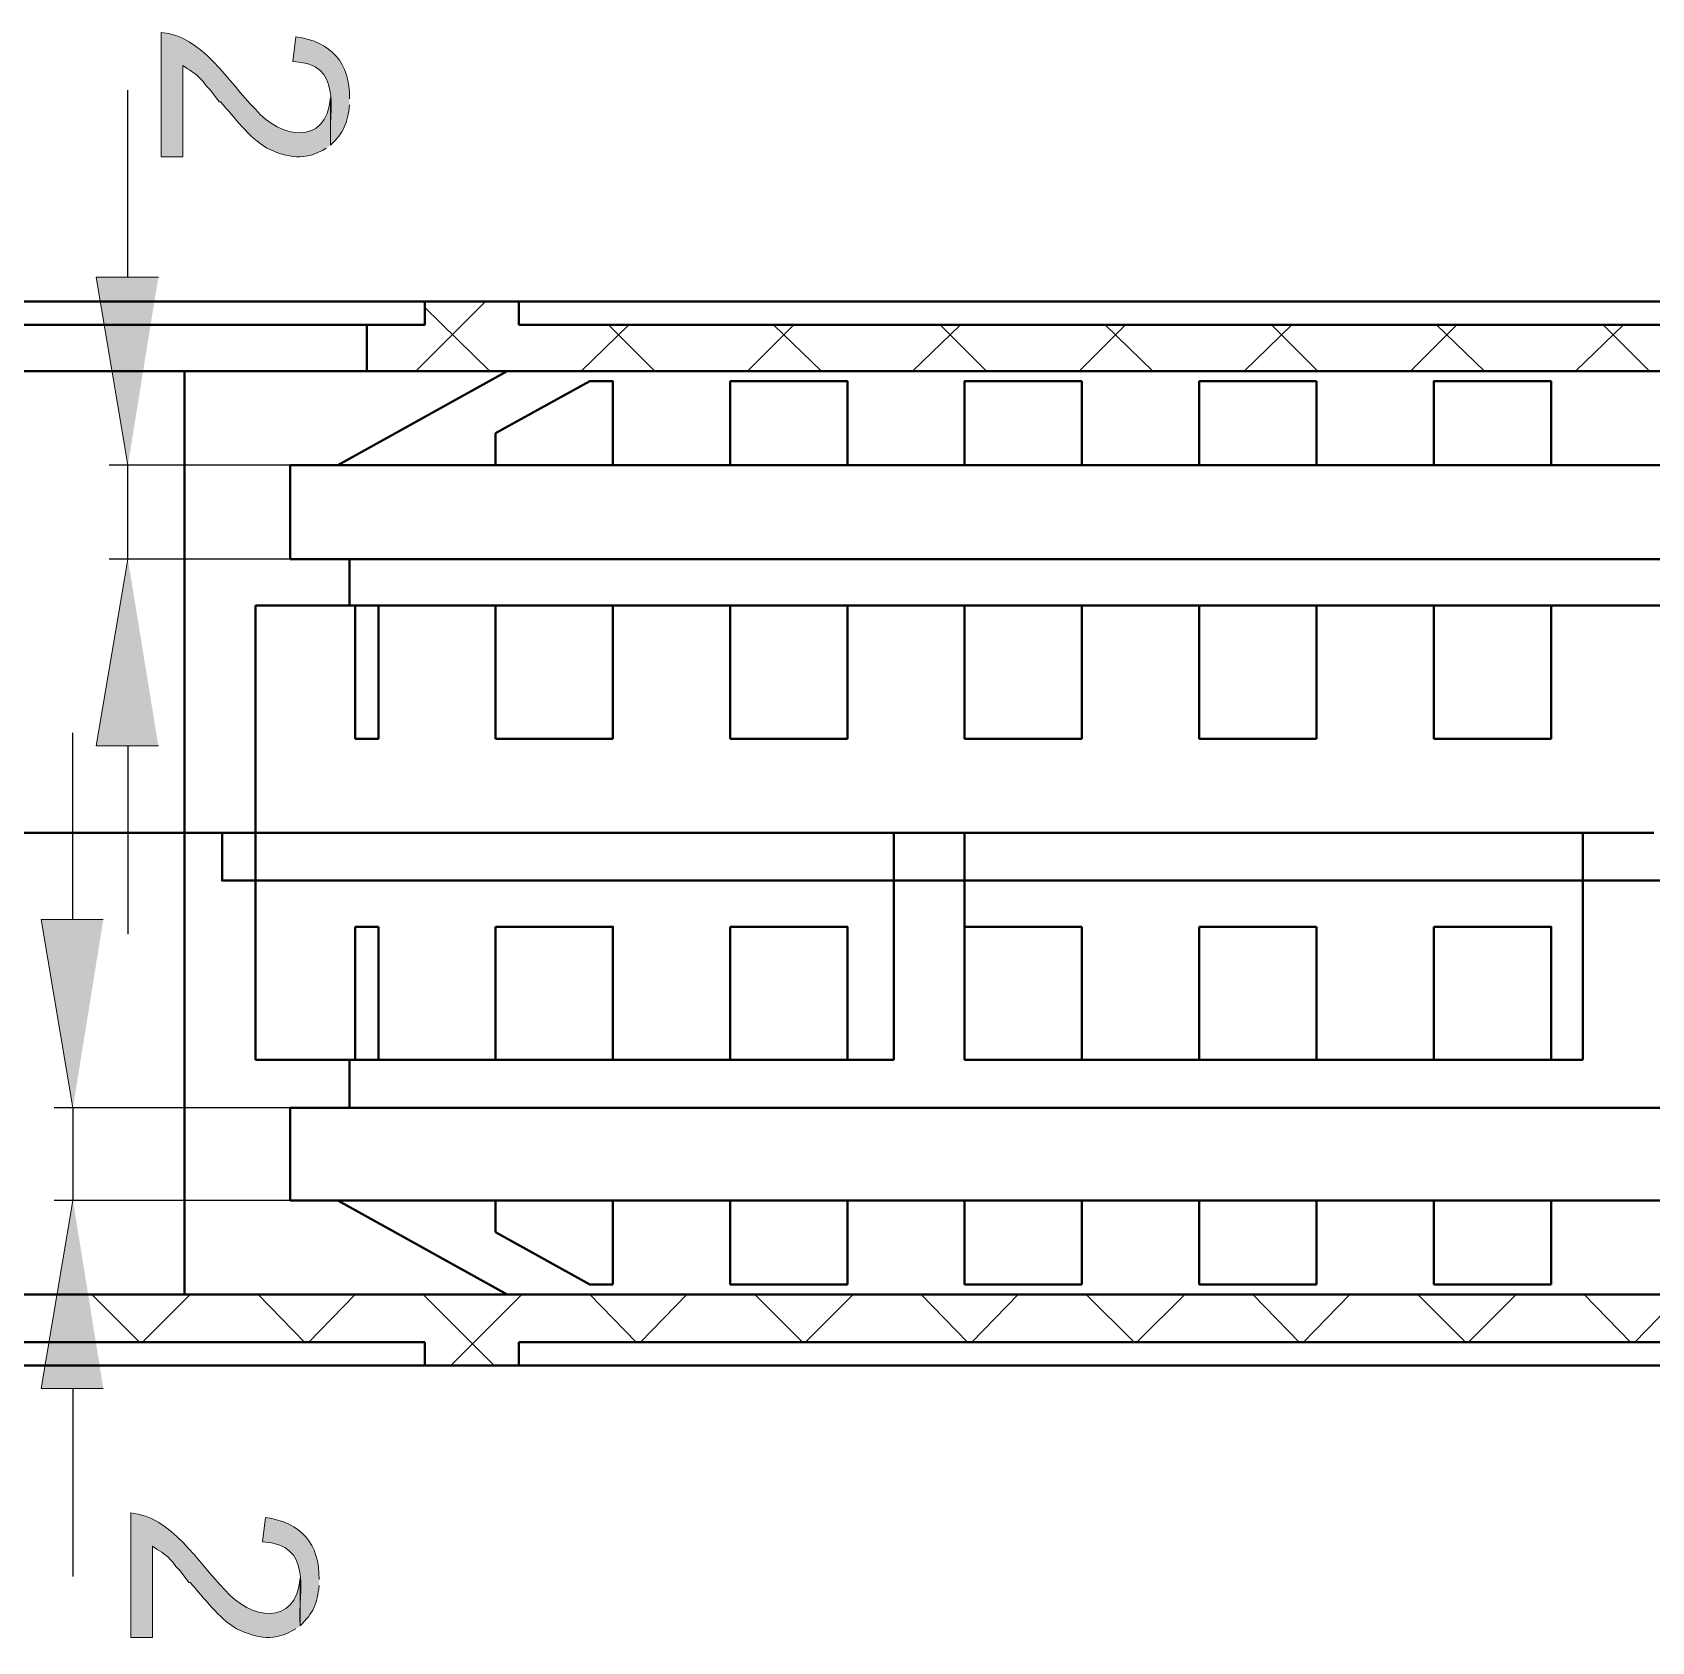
# Model space of a CAD drawing. Header units: inches. Extents: x 3 to 207, y 6 to 294.
# Drawn here: x 71.52 to 95.2, y 127.16 to 150.69 of the extents above; entities that cross this region are included whole.
import ezdxf

# ---------------------------------------------------------------- set-up
doc = ezdxf.new("R2010")
doc.units = ezdxf.units.IN
doc.header["$MEASUREMENT"] = 0
doc.layers.add('图层 1', color=7, linetype='Continuous')

msp = doc.modelspace()

# ---------------------------------------------------------------- hatches: boundary and pattern name
at = {"layer": '图层 1', "true_color": 0xffffff}
h = msp.add_hatch(color=7, dxfattribs=at)
edge = h.paths.add_edge_path()
edge.add_spline(control_points=[(75.883, 149.042), (75.883, 149.042), (75.883, 149.74), (75.883, 149.74), (75.816, 149.02), (75.15, 149.135), (74.782, 149.571), (74.391, 149.958), (73.998, 150.651), (73.406, 150.693), (73.406, 150.693), (73.406, 148.872), (73.406, 148.872), (73.406, 148.872), (73.723, 148.872), (73.723, 148.872), (73.723, 148.872), (73.723, 150.206), (73.723, 150.206), (73.812, 150.141), (73.908, 150.099), (73.978, 150.015), (73.978, 150.015), (74.02, 149.973), (74.02, 149.973), (74.02, 149.973), (74.062, 149.909), (74.062, 149.909), (74.062, 149.909), (74.126, 149.846), (74.126, 149.846), (74.126, 149.846), (74.253, 149.676), (74.253, 149.676), (74.253, 149.676), (74.274, 149.676), (74.274, 149.676), (74.486, 149.439), (74.682, 149.164), (74.951, 148.999), (75.258, 148.852), (75.511, 148.811), (75.819, 148.999)], knot_values=[0, 0, 0, 0, 0.352778, 0.352778, 0.352778, 0.705556, 0.705556, 0.705556, 1.058333, 1.058333, 1.058333, 1.411111, 1.411111, 1.411111, 1.763889, 1.763889, 1.763889, 2.116667, 2.116667, 2.116667, 2.469444, 2.469444, 2.469444, 2.822222, 2.822222, 2.822222, 3.175, 3.175, 3.175, 3.527778, 3.527778, 3.527778, 3.880556, 3.880556, 3.880556, 4.233333, 4.233333, 4.233333, 4.586111, 4.586111, 4.586111, 4.938889, 4.938889, 4.938889, 4.938889], degree=3, periodic=0)
edge.add_line((75.819, 148.999), (75.883, 149.042))
h = msp.add_hatch(color=7, dxfattribs=at)
edge = h.paths.add_edge_path()
edge.add_spline(control_points=[(76.158, 149.719), (76.17, 150.247), (75.891, 150.553), (75.375, 150.629), (75.375, 150.629), (75.332, 150.269), (75.332, 150.269), (76.078, 150.222), (75.846, 149.602), (75.883, 149.042), (76.072, 149.231), (76.135, 149.361), (76.158, 149.634)], knot_values=[0, 0, 0, 0, 0.352778, 0.352778, 0.352778, 0.705556, 0.705556, 0.705556, 1.058333, 1.058333, 1.058333, 1.411111, 1.411111, 1.411111, 1.411111], degree=3, periodic=0)
edge.add_line((76.158, 149.634), (76.158, 149.719))
for points in [[(73.364, 147.115), (72.453, 147.115), (72.919, 144.364)], [(73.364, 140.257), (72.453, 140.257), (72.919, 142.988)], [(72.559, 137.717), (71.649, 137.717), (72.115, 134.966)], [(72.559, 130.86), (71.649, 130.86), (72.115, 133.611)]]:
    msp.add_hatch(color=7, dxfattribs=at).paths.add_polyline_path(points)
h = msp.add_hatch(color=7, dxfattribs=at)
edge = h.paths.add_edge_path()
edge.add_spline(control_points=[(75.438, 127.388), (75.438, 127.388), (75.438, 128.087), (75.438, 128.087), (75.372, 127.366), (74.706, 127.482), (74.337, 127.917), (73.946, 128.304), (73.553, 128.997), (72.961, 129.039), (72.961, 129.039), (72.961, 127.219), (72.961, 127.219), (72.961, 127.219), (73.279, 127.219), (73.279, 127.219), (73.279, 127.219), (73.279, 128.552), (73.279, 128.552), (73.367, 128.488), (73.464, 128.446), (73.533, 128.362), (73.533, 128.362), (73.575, 128.319), (73.575, 128.319), (73.575, 128.319), (73.618, 128.256), (73.618, 128.256), (73.618, 128.256), (73.681, 128.192), (73.681, 128.192), (73.681, 128.192), (73.808, 128.023), (73.808, 128.023), (73.808, 128.023), (73.829, 128.023), (73.829, 128.023), (74.042, 127.786), (74.237, 127.51), (74.507, 127.346), (74.814, 127.199), (75.067, 127.158), (75.375, 127.346)], knot_values=[0, 0, 0, 0, 0.352778, 0.352778, 0.352778, 0.705556, 0.705556, 0.705556, 1.058333, 1.058333, 1.058333, 1.411111, 1.411111, 1.411111, 1.763889, 1.763889, 1.763889, 2.116667, 2.116667, 2.116667, 2.469444, 2.469444, 2.469444, 2.822222, 2.822222, 2.822222, 3.175, 3.175, 3.175, 3.527778, 3.527778, 3.527778, 3.880556, 3.880556, 3.880556, 4.233333, 4.233333, 4.233333, 4.586111, 4.586111, 4.586111, 4.938889, 4.938889, 4.938889, 4.938889], degree=3, periodic=0)
edge.add_line((75.375, 127.346), (75.438, 127.388))
h = msp.add_hatch(color=7, dxfattribs=at)
edge = h.paths.add_edge_path()
edge.add_spline(control_points=[(75.713, 128.065), (75.725, 128.594), (75.446, 128.899), (74.93, 128.975), (74.93, 128.975), (74.888, 128.616), (74.888, 128.616), (75.634, 128.568), (75.402, 127.949), (75.438, 127.388), (75.627, 127.578), (75.691, 127.707), (75.713, 127.981)], knot_values=[0, 0, 0, 0, 0.352778, 0.352778, 0.352778, 0.705556, 0.705556, 0.705556, 1.058333, 1.058333, 1.058333, 1.411111, 1.411111, 1.411111, 1.411111], degree=3, periodic=0)
edge.add_line((75.713, 127.981), (75.713, 128.065))

# ---------------------------------------------------------------- linework, layer by layer
at = {"layer": '图层 1', "color": 7, "lineweight": 25, "true_color": 0xffffff}
for points in [[(72.919, 147.115), (72.919, 149.846)], [(75.29, 144.364), (72.644, 144.364)], [(72.919, 142.988), (72.919, 144.364)], [(75.29, 142.988), (72.644, 142.988)], [(72.115, 137.717), (72.115, 140.448)], [(72.919, 140.257), (72.919, 137.506)], [(75.29, 134.966), (71.84, 134.966)], [(72.115, 134.966), (72.115, 133.611)], [(75.29, 133.611), (71.84, 133.611)], [(72.115, 130.86), (72.115, 128.108)]]:
    msp.add_lwpolyline(points, dxfattribs=at)
at = {"layer": '图层 1', "lineweight": 0}
for points in [[(73.364, 147.115), (72.453, 147.115), (72.919, 144.364)], [(73.364, 140.257), (72.453, 140.257), (72.919, 142.988)], [(72.559, 137.717), (71.649, 137.717), (72.115, 134.966)], [(72.559, 130.86), (71.649, 130.86), (72.115, 133.611)]]:
    msp.add_lwpolyline(points, dxfattribs=at)
at = {"layer": '图层 1', "color": 7, "lineweight": 40, "true_color": 0xffffff}
for points in [[(72.453, 146.756), (70.4, 146.756)], [(72.453, 146.756), (77.258, 146.756)], [(77.258, 146.756), (77.258, 146.417), (76.412, 146.417)], [(77.258, 146.756), (78.634, 146.756)], [(78.634, 146.417), (78.634, 146.756), (80.687, 146.756)], [(114.3, 146.756), (80.687, 146.756)], [(71.776, 146.417), (71.268, 146.417), (71.268, 145.74)], [(71.776, 146.417), (75.883, 146.417)], [(75.883, 146.417), (76.412, 146.417), (76.412, 145.74)], [(116.353, 146.417), (78.634, 146.417)], [(71.776, 145.74), (71.268, 145.74)], [(75.883, 145.74), (71.776, 145.74)], [(73.745, 138.988), (73.745, 145.74)], [(76.412, 145.74), (75.883, 145.74)], [(78.295, 144.364), (75.988, 144.364), (78.465, 145.74)], [(76.412, 145.74), (134.853, 145.74)], [(78.295, 144.829), (79.671, 145.591), (80.01, 145.591), (80.01, 144.364), (81.725, 144.364), (81.725, 145.591), (83.439, 145.591), (83.439, 144.364)], [(86.868, 145.591), (85.153, 145.591), (85.153, 144.364)], [(86.868, 145.591), (86.868, 144.364), (88.583, 144.364), (88.583, 145.591)], [(88.583, 145.591), (90.297, 145.591)], [(90.297, 145.591), (90.297, 144.364), (92.011, 144.364), (92.011, 145.591), (93.726, 145.591), (93.726, 144.364)], [(78.295, 144.829), (78.295, 144.364)], [(75.988, 144.364), (75.29, 144.364)], [(75.29, 144.364), (75.29, 142.988)], [(80.01, 144.364), (78.295, 144.364)], [(83.439, 144.364), (81.725, 144.364)], [(85.153, 144.364), (83.439, 144.364)], [(86.868, 144.364), (85.153, 144.364)], [(90.297, 144.364), (88.583, 144.364)], [(93.726, 144.364), (92.011, 144.364)], [(95.441, 144.364), (93.726, 144.364)], [(75.29, 142.988), (76.158, 142.988), (76.158, 142.311)], [(76.158, 142.988), (114.3, 142.988)], [(74.782, 138.289), (74.782, 142.311)], [(74.782, 142.311), (76.158, 142.311)], [(76.158, 142.311), (114.3, 142.311)], [(76.581, 142.311), (76.581, 140.363), (76.242, 140.363)], [(76.242, 142.311), (76.242, 140.363)], [(78.295, 142.311), (78.295, 140.363)], [(80.01, 142.311), (80.01, 140.363)], [(81.725, 140.363), (81.725, 142.311)], [(83.439, 142.311), (83.439, 140.363)], [(85.153, 140.363), (85.153, 142.311)], [(86.868, 142.311), (86.868, 140.363)], [(88.583, 140.363), (88.583, 142.311)], [(90.297, 142.311), (90.297, 140.363)], [(93.726, 142.311), (93.726, 140.363), (92.011, 140.363)], [(92.011, 140.363), (92.011, 142.311)], [(78.295, 140.363), (80.01, 140.363)], [(81.725, 140.363), (83.439, 140.363)], [(85.153, 140.363), (86.868, 140.363)], [(88.583, 140.363), (90.297, 140.363)], [(73.745, 138.988), (70.57, 138.988)], [(74.782, 138.289), (74.295, 138.289), (74.295, 138.988), (70.57, 138.988)], [(74.295, 138.988), (73.745, 138.988)], [(73.745, 132.235), (73.745, 138.988)], [(74.295, 138.289), (74.295, 138.988)], [(74.295, 138.988), (84.116, 138.988)], [(84.116, 138.988), (85.153, 138.988)], [(84.116, 138.988), (84.116, 135.664)], [(85.153, 138.988), (94.192, 138.988)], [(85.153, 135.664), (85.153, 138.988)], [(94.192, 138.988), (95.229, 138.988)], [(94.192, 138.988), (94.192, 135.664)], [(74.782, 138.289), (74.295, 138.289)], [(104.436, 138.289), (74.782, 138.289)], [(74.782, 138.289), (84.116, 138.289)], [(74.782, 138.289), (74.782, 135.664)], [(85.153, 138.289), (94.192, 138.289)], [(76.581, 137.612), (76.242, 137.612)], [(76.242, 137.612), (76.242, 135.664)], [(76.581, 135.664), (76.581, 137.612)], [(80.01, 135.664), (80.01, 137.612), (78.295, 137.612)], [(78.295, 137.612), (78.295, 135.664)], [(83.439, 135.664), (83.439, 137.612), (81.725, 137.612)], [(81.725, 135.664), (81.725, 137.612)], [(86.868, 137.612), (85.153, 137.612)], [(86.868, 137.612), (86.868, 135.664)], [(90.297, 137.612), (88.583, 137.612)], [(88.583, 135.664), (88.583, 137.612)], [(90.297, 137.612), (90.297, 135.664)], [(93.726, 135.664), (93.726, 137.612), (92.011, 137.612)], [(92.011, 135.664), (92.011, 137.612)], [(74.782, 135.664), (76.158, 135.664)], [(76.158, 135.664), (76.158, 134.966), (75.29, 134.966)], [(84.116, 135.664), (76.158, 135.664)], [(94.192, 135.664), (85.153, 135.664)], [(75.29, 133.611), (75.29, 134.966)], [(76.158, 134.966), (114.3, 134.966)], [(75.29, 133.611), (75.988, 133.611), (78.465, 132.235)], [(75.988, 133.611), (78.295, 133.611)], [(78.295, 133.145), (78.295, 133.611), (80.01, 133.611)], [(80.01, 133.611), (80.01, 132.383)], [(80.01, 133.611), (81.725, 133.611)], [(81.725, 133.611), (85.153, 133.611)], [(81.725, 133.611), (81.725, 132.383), (83.439, 132.383)], [(83.439, 132.383), (83.439, 133.611)], [(86.868, 133.611), (85.153, 133.611)], [(85.153, 133.611), (85.153, 132.383)], [(86.868, 133.611), (90.297, 133.611)], [(86.868, 132.383), (86.868, 133.611)], [(88.583, 133.611), (88.583, 132.383)], [(90.297, 133.611), (92.011, 133.611)], [(90.297, 132.383), (90.297, 133.611)], [(92.011, 133.611), (95.441, 133.611)], [(92.011, 133.611), (92.011, 132.383)], [(93.726, 132.383), (93.726, 133.611)], [(78.295, 133.145), (79.671, 132.383)], [(79.671, 132.383), (80.01, 132.383)], [(86.868, 132.383), (85.153, 132.383)], [(90.297, 132.383), (88.583, 132.383)], [(93.726, 132.383), (92.011, 132.383)], [(134.853, 132.235), (69.384, 132.235)], [(77.258, 131.537), (70.4, 131.537), (70.4, 131.198), (72.453, 131.198)], [(77.258, 131.537), (77.258, 131.198), (75.205, 131.198)], [(116.353, 131.537), (78.634, 131.537)], [(78.634, 131.198), (78.634, 131.537)], [(72.453, 131.198), (75.205, 131.198)], [(78.634, 131.198), (77.258, 131.198)], [(78.634, 131.198), (80.687, 131.198)], [(80.687, 131.198), (114.3, 131.198)]]:
    msp.add_lwpolyline(points, dxfattribs=at)
at = {"layer": '图层 1', "color": 7, "lineweight": 13, "true_color": 0xffffff}
for points in [[(77.131, 145.74), (78.147, 146.756)], [(77.258, 146.671), (78.211, 145.74)], [(79.544, 145.74), (80.243, 146.417)], [(79.947, 146.417), (80.624, 145.74)], [(81.978, 145.74), (82.656, 146.417)], [(82.359, 146.417), (83.058, 145.74)], [(84.392, 145.74), (85.09, 146.417)], [(84.794, 146.417), (85.471, 145.74)], [(86.826, 145.74), (87.503, 146.417)], [(87.207, 146.417), (87.905, 145.74)], [(89.239, 145.74), (89.937, 146.417)], [(89.641, 146.417), (90.318, 145.74)], [(91.673, 145.74), (92.35, 146.417)], [(92.054, 146.417), (92.752, 145.74)], [(94.086, 145.74), (94.784, 146.417)], [(94.488, 146.417), (95.165, 145.74)], [(72.39, 132.235), (73.089, 131.537)], [(73.131, 131.537), (73.829, 132.235)], [(74.824, 132.235), (75.502, 131.537)], [(75.565, 131.537), (76.242, 132.235)], [(77.237, 132.235), (78.274, 131.198)], [(77.639, 131.198), (78.677, 132.235)], [(79.671, 132.235), (80.349, 131.537)], [(80.412, 131.537), (81.089, 132.235)], [(82.084, 132.235), (82.783, 131.537)], [(82.825, 131.537), (83.524, 132.235)], [(84.519, 132.235), (85.196, 131.537)], [(85.259, 131.537), (85.937, 132.235)], [(86.931, 132.235), (87.63, 131.537)], [(87.672, 131.537), (88.371, 132.235)], [(89.366, 132.235), (90.043, 131.537)], [(90.106, 131.537), (90.784, 132.235)], [(91.779, 132.235), (92.477, 131.537)], [(92.519, 131.537), (93.218, 132.235)], [(94.213, 132.235), (94.89, 131.537)], [(94.954, 131.537), (95.631, 132.235)]]:
    msp.add_lwpolyline(points, dxfattribs=at)
at = {"layer": '图层 1', "lineweight": 0}
for points, knots in [([(75.883, 149.042), (75.883, 149.042), (75.883, 149.74), (75.883, 149.74), (75.816, 149.02), (75.15, 149.135), (74.782, 149.571), (74.391, 149.958), (73.998, 150.651), (73.406, 150.693), (73.406, 150.693), (73.406, 148.872), (73.406, 148.872), (73.406, 148.872), (73.723, 148.872), (73.723, 148.872), (73.723, 148.872), (73.723, 150.206), (73.723, 150.206), (73.812, 150.141), (73.908, 150.099), (73.978, 150.015), (73.978, 150.015), (74.02, 149.973), (74.02, 149.973), (74.02, 149.973), (74.062, 149.909), (74.062, 149.909), (74.062, 149.909), (74.126, 149.846), (74.126, 149.846), (74.126, 149.846), (74.253, 149.676), (74.253, 149.676), (74.253, 149.676), (74.274, 149.676), (74.274, 149.676), (74.486, 149.439), (74.682, 149.164), (74.951, 148.999), (75.258, 148.852), (75.511, 148.811), (75.819, 148.999)], [0, 0, 0, 0, 1, 1, 1, 2, 2, 2, 3, 3, 3, 4, 4, 4, 5, 5, 5, 6, 6, 6, 7, 7, 7, 8, 8, 8, 9, 9, 9, 10, 10, 10, 11, 11, 11, 12, 12, 12, 13, 13, 13, 14, 14, 14, 14]), ([(76.158, 149.719), (76.17, 150.247), (75.891, 150.553), (75.375, 150.629), (75.375, 150.629), (75.332, 150.269), (75.332, 150.269), (76.078, 150.222), (75.846, 149.602), (75.883, 149.042), (76.072, 149.231), (76.135, 149.361), (76.158, 149.634)], [0, 0, 0, 0, 1, 1, 1, 2, 2, 2, 3, 3, 3, 4, 4, 4, 4]), ([(75.438, 127.388), (75.438, 127.388), (75.438, 128.087), (75.438, 128.087), (75.372, 127.366), (74.706, 127.482), (74.337, 127.917), (73.946, 128.304), (73.553, 128.997), (72.961, 129.039), (72.961, 129.039), (72.961, 127.219), (72.961, 127.219), (72.961, 127.219), (73.279, 127.219), (73.279, 127.219), (73.279, 127.219), (73.279, 128.552), (73.279, 128.552), (73.367, 128.488), (73.464, 128.446), (73.533, 128.362), (73.533, 128.362), (73.575, 128.319), (73.575, 128.319), (73.575, 128.319), (73.618, 128.256), (73.618, 128.256), (73.618, 128.256), (73.681, 128.192), (73.681, 128.192), (73.681, 128.192), (73.808, 128.023), (73.808, 128.023), (73.808, 128.023), (73.829, 128.023), (73.829, 128.023), (74.042, 127.786), (74.237, 127.51), (74.507, 127.346), (74.814, 127.199), (75.067, 127.158), (75.375, 127.346)], [0, 0, 0, 0, 1, 1, 1, 2, 2, 2, 3, 3, 3, 4, 4, 4, 5, 5, 5, 6, 6, 6, 7, 7, 7, 8, 8, 8, 9, 9, 9, 10, 10, 10, 11, 11, 11, 12, 12, 12, 13, 13, 13, 14, 14, 14, 14]), ([(75.713, 128.065), (75.725, 128.594), (75.446, 128.899), (74.93, 128.975), (74.93, 128.975), (74.888, 128.616), (74.888, 128.616), (75.634, 128.568), (75.402, 127.949), (75.438, 127.388), (75.627, 127.578), (75.691, 127.707), (75.713, 127.981)], [0, 0, 0, 0, 1, 1, 1, 2, 2, 2, 3, 3, 3, 4, 4, 4, 4])]:
    msp.add_open_spline(points, degree=3, knots=knots, dxfattribs=at)

doc.saveas('drawing.dxf')
